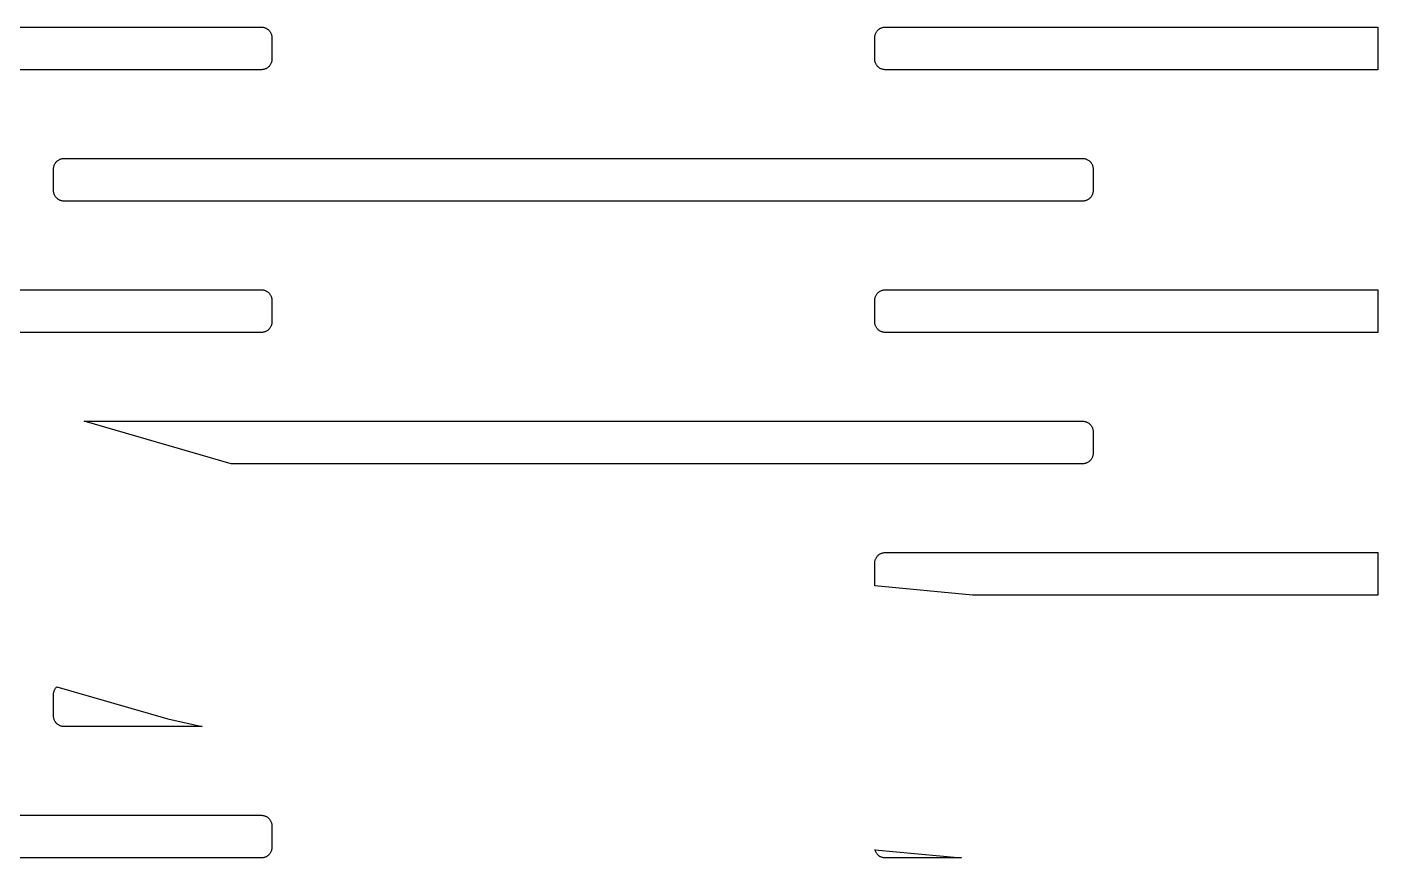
# Model space of a CAD drawing. Header units: metres. Extents: x -216 to 216, y -216 to 216.
# Drawn here: x -45.13 to -4, y -163.32 to -138.02 of the extents above; entities that cross this region are included whole.
import ezdxf

# ---------------------------------------------------------------- set-up
doc = ezdxf.new("R2010")
doc.units = ezdxf.units.M

msp = doc.modelspace()

# ---------------------------------------------------------------- linework, layer by layer
for p, q in [((-68.9972, -138.022), (-37.9972, -138.022)), ((-37.9972, -138.022), (-37.9768, -138.023)), ((-37.9768, -138.023), (-37.9565, -138.025)), ((-37.9565, -138.025), (-37.9363, -138.028)), ((-37.9363, -138.028), (-37.9164, -138.032)), ((-37.9164, -138.032), (-37.8968, -138.038)), ((-37.8968, -138.038), (-37.8775, -138.045)), ((-37.8775, -138.045), (-37.8588, -138.053)), ((-37.8588, -138.053), (-37.8406, -138.062)), ((-37.8406, -138.062), (-37.8231, -138.073)), ((-37.8231, -138.073), (-37.8062, -138.084)), ((-37.8062, -138.084), (-37.79, -138.097)), ((-37.79, -138.097), (-37.7747, -138.11)), ((-37.7747, -138.11), (-37.7603, -138.125)), ((-37.7603, -138.125), (-37.7468, -138.14)), ((-37.7468, -138.14), (-37.7343, -138.156)), ((-37.7343, -138.156), (-37.7228, -138.173)), ((-37.7228, -138.173), (-37.7124, -138.191)), ((-37.7124, -138.191), (-37.7031, -138.209)), ((-19.2913, -138.209), (-19.282, -138.191)), ((-19.282, -138.191), (-19.2716, -138.173)), ((-19.2716, -138.173), (-19.2601, -138.156)), ((-19.2601, -138.156), (-19.2476, -138.14)), ((-19.2476, -138.14), (-19.2341, -138.125)), ((-19.2341, -138.125), (-19.2197, -138.11)), ((-19.2197, -138.11), (-19.2044, -138.097)), ((-19.2044, -138.097), (-19.1882, -138.084)), ((-19.1882, -138.084), (-19.1713, -138.073)), ((-19.1713, -138.073), (-19.1538, -138.062)), ((-19.1538, -138.062), (-19.1356, -138.053)), ((-19.1356, -138.053), (-19.1168, -138.045)), ((-19.1168, -138.045), (-19.0976, -138.038)), ((-19.0976, -138.038), (-19.078, -138.032)), ((-19.078, -138.032), (-19.0581, -138.028)), ((-19.0581, -138.028), (-19.0379, -138.025)), ((-19.0379, -138.025), (-19.0176, -138.023)), ((-19.0176, -138.023), (-18.9972, -138.022)), ((-18.9972, -138.022), (-4, -138.022)), ((-4, -138.022), (-4, -139.322)), ((-37.7031, -138.209), (-37.695, -138.228)), ((-37.695, -138.228), (-37.6881, -138.247)), ((-37.6881, -138.247), (-37.6824, -138.266)), ((-37.6824, -138.266), (-37.6779, -138.286)), ((-37.6779, -138.286), (-37.6748, -138.306)), ((-37.6748, -138.306), (-37.6728, -138.327)), ((-37.6728, -138.327), (-37.6722, -138.347)), ((-37.6722, -138.347), (-37.6722, -138.997)), ((-19.3222, -138.347), (-19.3215, -138.327)), ((-19.3222, -138.997), (-19.3222, -138.347)), ((-19.3215, -138.327), (-19.3196, -138.306)), ((-19.3196, -138.306), (-19.3164, -138.286)), ((-19.3164, -138.286), (-19.312, -138.266)), ((-19.312, -138.266), (-19.3063, -138.247)), ((-19.3063, -138.247), (-19.2994, -138.228)), ((-19.2994, -138.228), (-19.2913, -138.209)), ((-37.6722, -138.997), (-37.6728, -139.018)), ((-19.3215, -139.018), (-19.3222, -138.997)), ((-37.9972, -139.322), (-68.9972, -139.322)), ((-37.9768, -139.322), (-37.9972, -139.322)), ((-37.9565, -139.32), (-37.9768, -139.322)), ((-37.9363, -139.316), (-37.9565, -139.32)), ((-37.9164, -139.312), (-37.9363, -139.316)), ((-37.8968, -139.306), (-37.9164, -139.312)), ((-37.8775, -139.299), (-37.8968, -139.306)), ((-37.8588, -139.291), (-37.8775, -139.299)), ((-37.8406, -139.282), (-37.8588, -139.291)), ((-37.8231, -139.272), (-37.8406, -139.282)), ((-37.8062, -139.26), (-37.8231, -139.272)), ((-37.79, -139.248), (-37.8062, -139.26)), ((-37.7747, -139.234), (-37.79, -139.248)), ((-37.7603, -139.22), (-37.7747, -139.234)), ((-37.7468, -139.204), (-37.7603, -139.22)), ((-37.7343, -139.188), (-37.7468, -139.204)), ((-37.7228, -139.171), (-37.7343, -139.188)), ((-37.7124, -139.154), (-37.7228, -139.171)), ((-37.7031, -139.136), (-37.7124, -139.154)), ((-37.695, -139.117), (-37.7031, -139.136)), ((-37.6881, -139.098), (-37.695, -139.117)), ((-37.6824, -139.078), (-37.6881, -139.098)), ((-37.6779, -139.058), (-37.6824, -139.078)), ((-37.6748, -139.038), (-37.6779, -139.058)), ((-37.6728, -139.018), (-37.6748, -139.038)), ((-19.3196, -139.038), (-19.3215, -139.018)), ((-19.3164, -139.058), (-19.3196, -139.038)), ((-19.312, -139.078), (-19.3164, -139.058)), ((-19.3063, -139.098), (-19.312, -139.078)), ((-19.2994, -139.117), (-19.3063, -139.098)), ((-19.2913, -139.136), (-19.2994, -139.117)), ((-19.282, -139.154), (-19.2913, -139.136)), ((-19.2716, -139.171), (-19.282, -139.154)), ((-19.2601, -139.188), (-19.2716, -139.171)), ((-19.2476, -139.204), (-19.2601, -139.188)), ((-19.2341, -139.22), (-19.2476, -139.204)), ((-19.2197, -139.234), (-19.2341, -139.22)), ((-19.2044, -139.248), (-19.2197, -139.234)), ((-19.1882, -139.26), (-19.2044, -139.248)), ((-19.1713, -139.272), (-19.1882, -139.26)), ((-19.1538, -139.282), (-19.1713, -139.272)), ((-19.1356, -139.291), (-19.1538, -139.282)), ((-19.1168, -139.299), (-19.1356, -139.291)), ((-19.0976, -139.306), (-19.1168, -139.299)), ((-19.078, -139.312), (-19.0976, -139.306)), ((-19.0581, -139.316), (-19.078, -139.312)), ((-19.0379, -139.32), (-19.0581, -139.316)), ((-19.0176, -139.322), (-19.0379, -139.32)), ((-18.9972, -139.322), (-19.0176, -139.322)), ((-4, -139.322), (-18.9972, -139.322)), ((-44.3215, -142.327), (-44.3196, -142.306)), ((-44.3196, -142.306), (-44.3164, -142.286)), ((-44.3164, -142.286), (-44.312, -142.266)), ((-44.312, -142.266), (-44.3063, -142.247)), ((-44.3063, -142.247), (-44.2994, -142.228)), ((-44.2994, -142.228), (-44.2913, -142.209)), ((-44.2913, -142.209), (-44.282, -142.191)), ((-44.282, -142.191), (-44.2716, -142.173)), ((-44.2716, -142.173), (-44.2601, -142.156)), ((-44.2601, -142.156), (-44.2476, -142.14)), ((-44.2476, -142.14), (-44.2341, -142.125)), ((-44.2341, -142.125), (-44.2197, -142.11)), ((-44.2197, -142.11), (-44.2044, -142.097)), ((-44.2044, -142.097), (-44.1882, -142.084)), ((-44.1882, -142.084), (-44.1713, -142.073)), ((-44.1713, -142.073), (-44.1538, -142.062)), ((-44.1538, -142.062), (-44.1356, -142.053)), ((-44.1356, -142.053), (-44.1168, -142.045)), ((-44.1168, -142.045), (-44.0976, -142.038)), ((-44.0976, -142.038), (-44.078, -142.032)), ((-44.078, -142.032), (-44.0581, -142.028)), ((-44.0581, -142.028), (-44.0379, -142.025)), ((-44.0379, -142.025), (-44.0176, -142.023)), ((-44.0176, -142.023), (-43.9972, -142.022)), ((-43.9972, -142.022), (-12.9972, -142.022)), ((-12.9972, -142.022), (-12.9768, -142.023)), ((-12.9768, -142.023), (-12.9565, -142.025)), ((-12.9565, -142.025), (-12.9363, -142.028)), ((-12.9363, -142.028), (-12.9164, -142.032)), ((-12.9164, -142.032), (-12.8968, -142.038)), ((-12.8968, -142.038), (-12.8775, -142.045)), ((-12.8775, -142.045), (-12.8588, -142.053)), ((-12.8588, -142.053), (-12.8406, -142.062)), ((-12.8406, -142.062), (-12.823, -142.073)), ((-12.823, -142.073), (-12.8062, -142.084)), ((-12.8062, -142.084), (-12.79, -142.097)), ((-12.79, -142.097), (-12.7747, -142.11)), ((-12.7747, -142.11), (-12.7603, -142.125)), ((-12.7603, -142.125), (-12.7468, -142.14)), ((-12.7468, -142.14), (-12.7343, -142.156)), ((-12.7343, -142.156), (-12.7228, -142.173)), ((-12.7228, -142.173), (-12.7124, -142.191)), ((-12.7124, -142.191), (-12.7031, -142.209)), ((-12.7031, -142.209), (-12.695, -142.228)), ((-12.695, -142.228), (-12.6881, -142.247)), ((-12.6881, -142.247), (-12.6824, -142.266)), ((-12.6824, -142.266), (-12.6779, -142.286)), ((-12.6779, -142.286), (-12.6748, -142.306)), ((-12.6748, -142.306), (-12.6728, -142.327)), ((-44.3222, -142.347), (-44.3215, -142.327)), ((-44.3222, -142.997), (-44.3222, -142.347)), ((-12.6728, -142.327), (-12.6722, -142.347)), ((-12.6722, -142.347), (-12.6722, -142.997)), ((-44.3215, -143.018), (-44.3222, -142.997)), ((-44.3196, -143.038), (-44.3215, -143.018)), ((-44.3164, -143.058), (-44.3196, -143.038)), ((-44.312, -143.078), (-44.3164, -143.058)), ((-44.3063, -143.098), (-44.312, -143.078)), ((-44.2994, -143.117), (-44.3063, -143.098)), ((-44.2913, -143.136), (-44.2994, -143.117)), ((-12.695, -143.117), (-12.7031, -143.136)), ((-12.6881, -143.098), (-12.695, -143.117)), ((-12.6824, -143.078), (-12.6881, -143.098)), ((-12.6779, -143.058), (-12.6824, -143.078)), ((-12.6748, -143.038), (-12.6779, -143.058)), ((-12.6728, -143.018), (-12.6748, -143.038)), ((-12.6722, -142.997), (-12.6728, -143.018)), ((-44.282, -143.154), (-44.2913, -143.136)), ((-44.2716, -143.171), (-44.282, -143.154)), ((-44.2601, -143.188), (-44.2716, -143.171)), ((-44.2476, -143.204), (-44.2601, -143.188)), ((-44.2341, -143.22), (-44.2476, -143.204)), ((-44.2197, -143.234), (-44.2341, -143.22)), ((-44.2044, -143.248), (-44.2197, -143.234)), ((-44.1882, -143.26), (-44.2044, -143.248)), ((-44.1713, -143.272), (-44.1882, -143.26)), ((-44.1538, -143.282), (-44.1713, -143.272)), ((-44.1356, -143.291), (-44.1538, -143.282)), ((-44.1168, -143.299), (-44.1356, -143.291)), ((-44.0976, -143.306), (-44.1168, -143.299)), ((-44.078, -143.312), (-44.0976, -143.306)), ((-44.0581, -143.316), (-44.078, -143.312)), ((-44.0379, -143.32), (-44.0581, -143.316)), ((-44.0176, -143.322), (-44.0379, -143.32)), ((-43.9972, -143.322), (-44.0176, -143.322)), ((-12.9972, -143.322), (-43.9972, -143.322)), ((-12.9768, -143.322), (-12.9972, -143.322)), ((-12.9565, -143.32), (-12.9768, -143.322)), ((-12.9363, -143.316), (-12.9565, -143.32)), ((-12.9164, -143.312), (-12.9363, -143.316)), ((-12.8968, -143.306), (-12.9164, -143.312)), ((-12.8775, -143.299), (-12.8968, -143.306)), ((-12.8588, -143.291), (-12.8775, -143.299)), ((-12.8406, -143.282), (-12.8588, -143.291)), ((-12.823, -143.272), (-12.8406, -143.282)), ((-12.8062, -143.26), (-12.823, -143.272)), ((-12.79, -143.248), (-12.8062, -143.26)), ((-12.7747, -143.234), (-12.79, -143.248)), ((-12.7603, -143.22), (-12.7747, -143.234)), ((-12.7468, -143.204), (-12.7603, -143.22)), ((-12.7343, -143.188), (-12.7468, -143.204)), ((-12.7228, -143.171), (-12.7343, -143.188)), ((-12.7124, -143.154), (-12.7228, -143.171)), ((-12.7031, -143.136), (-12.7124, -143.154)), ((-55.445, -146.022), (-37.9972, -146.022)), ((-37.9972, -146.022), (-37.9768, -146.023)), ((-37.9768, -146.023), (-37.9565, -146.025)), ((-37.9565, -146.025), (-37.9363, -146.028)), ((-37.9363, -146.028), (-37.9164, -146.032)), ((-37.9164, -146.032), (-37.8968, -146.038)), ((-37.8968, -146.038), (-37.8775, -146.045)), ((-37.8775, -146.045), (-37.8588, -146.053)), ((-37.8588, -146.053), (-37.8406, -146.062)), ((-37.8406, -146.062), (-37.8231, -146.073)), ((-37.8231, -146.073), (-37.8062, -146.084)), ((-37.8062, -146.084), (-37.79, -146.097)), ((-37.79, -146.097), (-37.7747, -146.11)), ((-37.7747, -146.11), (-37.7603, -146.125)), ((-37.7603, -146.125), (-37.7468, -146.14)), ((-37.7468, -146.14), (-37.7343, -146.156)), ((-37.7343, -146.156), (-37.7228, -146.173)), ((-37.7228, -146.173), (-37.7124, -146.191)), ((-37.7124, -146.191), (-37.7031, -146.209)), ((-37.7031, -146.209), (-37.695, -146.228)), ((-37.695, -146.228), (-37.6881, -146.247)), ((-37.6881, -146.247), (-37.6824, -146.266)), ((-37.6824, -146.266), (-37.6779, -146.286)), ((-37.6779, -146.286), (-37.6748, -146.306)), ((-37.6748, -146.306), (-37.6728, -146.327)), ((-37.6728, -146.327), (-37.6722, -146.347)), ((-37.6722, -146.347), (-37.6722, -146.997)), ((-19.3222, -146.347), (-19.3215, -146.327)), ((-19.3222, -146.997), (-19.3222, -146.347)), ((-19.3215, -146.327), (-19.3196, -146.306)), ((-19.3196, -146.306), (-19.3164, -146.286)), ((-19.3164, -146.286), (-19.312, -146.266)), ((-19.312, -146.266), (-19.3063, -146.247)), ((-19.3063, -146.247), (-19.2994, -146.228)), ((-19.2994, -146.228), (-19.2913, -146.209)), ((-19.2913, -146.209), (-19.282, -146.191)), ((-19.282, -146.191), (-19.2716, -146.173)), ((-19.2716, -146.173), (-19.2601, -146.156)), ((-19.2601, -146.156), (-19.2476, -146.14)), ((-19.2476, -146.14), (-19.2341, -146.125)), ((-19.2341, -146.125), (-19.2197, -146.11)), ((-19.2197, -146.11), (-19.2044, -146.097)), ((-19.2044, -146.097), (-19.1882, -146.084)), ((-19.1882, -146.084), (-19.1713, -146.073)), ((-19.1713, -146.073), (-19.1538, -146.062)), ((-19.1538, -146.062), (-19.1356, -146.053)), ((-19.1356, -146.053), (-19.1168, -146.045)), ((-19.1168, -146.045), (-19.0976, -146.038)), ((-19.0976, -146.038), (-19.078, -146.032)), ((-19.078, -146.032), (-19.0581, -146.028)), ((-19.0581, -146.028), (-19.0379, -146.025)), ((-19.0379, -146.025), (-19.0176, -146.023)), ((-19.0176, -146.023), (-18.9972, -146.022)), ((-18.9972, -146.022), (-4, -146.022)), ((-4, -146.022), (-4, -147.322)), ((-37.7747, -147.234), (-37.79, -147.248)), ((-37.7603, -147.22), (-37.7747, -147.234)), ((-37.7468, -147.204), (-37.7603, -147.22)), ((-37.7343, -147.188), (-37.7468, -147.204)), ((-37.7228, -147.171), (-37.7343, -147.188)), ((-37.7124, -147.154), (-37.7228, -147.171)), ((-37.7031, -147.136), (-37.7124, -147.154)), ((-37.695, -147.117), (-37.7031, -147.136)), ((-37.6881, -147.098), (-37.695, -147.117)), ((-37.6824, -147.078), (-37.6881, -147.098)), ((-37.6779, -147.058), (-37.6824, -147.078)), ((-37.6748, -147.038), (-37.6779, -147.058)), ((-37.6728, -147.018), (-37.6748, -147.038)), ((-37.6722, -146.997), (-37.6728, -147.018)), ((-19.3215, -147.018), (-19.3222, -146.997)), ((-19.3196, -147.038), (-19.3215, -147.018)), ((-19.3164, -147.058), (-19.3196, -147.038)), ((-19.312, -147.078), (-19.3164, -147.058)), ((-19.3063, -147.098), (-19.312, -147.078)), ((-19.2994, -147.117), (-19.3063, -147.098)), ((-19.2913, -147.136), (-19.2994, -147.117)), ((-19.282, -147.154), (-19.2913, -147.136)), ((-19.2716, -147.171), (-19.282, -147.154)), ((-19.2601, -147.188), (-19.2716, -147.171)), ((-19.2476, -147.204), (-19.2601, -147.188)), ((-19.2341, -147.22), (-19.2476, -147.204)), ((-19.2197, -147.234), (-19.2341, -147.22)), ((-19.2044, -147.248), (-19.2197, -147.234)), ((-37.9972, -147.322), (-51.8341, -147.322)), ((-37.9768, -147.322), (-37.9972, -147.322)), ((-37.9565, -147.32), (-37.9768, -147.322)), ((-37.9363, -147.316), (-37.9565, -147.32)), ((-37.9164, -147.312), (-37.9363, -147.316)), ((-37.8968, -147.306), (-37.9164, -147.312)), ((-37.8775, -147.299), (-37.8968, -147.306)), ((-37.8588, -147.291), (-37.8775, -147.299)), ((-37.8406, -147.282), (-37.8588, -147.291)), ((-37.8231, -147.272), (-37.8406, -147.282)), ((-37.8062, -147.26), (-37.8231, -147.272)), ((-37.79, -147.248), (-37.8062, -147.26)), ((-19.1882, -147.26), (-19.2044, -147.248)), ((-19.1713, -147.272), (-19.1882, -147.26)), ((-19.1538, -147.282), (-19.1713, -147.272)), ((-19.1356, -147.291), (-19.1538, -147.282)), ((-19.1168, -147.299), (-19.1356, -147.291)), ((-19.0976, -147.306), (-19.1168, -147.299)), ((-19.078, -147.312), (-19.0976, -147.306)), ((-19.0581, -147.316), (-19.078, -147.312)), ((-19.0379, -147.32), (-19.0581, -147.316)), ((-19.0176, -147.322), (-19.0379, -147.32)), ((-18.9972, -147.322), (-19.0176, -147.322)), ((-4, -147.322), (-18.9972, -147.322)), ((-38.9154, -151.322), (-43.39, -150.022)), ((-43.39, -150.022), (-12.9972, -150.022)), ((-12.9972, -150.022), (-12.9768, -150.023)), ((-12.9768, -150.023), (-12.9565, -150.025)), ((-12.9565, -150.025), (-12.9363, -150.028)), ((-12.9363, -150.028), (-12.9164, -150.032)), ((-12.9164, -150.032), (-12.8968, -150.038)), ((-12.8968, -150.038), (-12.8775, -150.045)), ((-12.8775, -150.045), (-12.8588, -150.053)), ((-12.8588, -150.053), (-12.8406, -150.062)), ((-12.8406, -150.062), (-12.823, -150.073)), ((-12.823, -150.073), (-12.8062, -150.084)), ((-12.8062, -150.084), (-12.79, -150.097)), ((-12.79, -150.097), (-12.7747, -150.11)), ((-12.7747, -150.11), (-12.7603, -150.125)), ((-12.7603, -150.125), (-12.7468, -150.14)), ((-12.7468, -150.14), (-12.7343, -150.156)), ((-12.7343, -150.156), (-12.7228, -150.173)), ((-12.7228, -150.173), (-12.7124, -150.191)), ((-12.7124, -150.191), (-12.7031, -150.209)), ((-12.7031, -150.209), (-12.695, -150.228)), ((-12.695, -150.228), (-12.6881, -150.247)), ((-12.6881, -150.247), (-12.6824, -150.266)), ((-12.6824, -150.266), (-12.6779, -150.286)), ((-12.6779, -150.286), (-12.6748, -150.306)), ((-12.6748, -150.306), (-12.6728, -150.327)), ((-12.6728, -150.327), (-12.6722, -150.347)), ((-12.6722, -150.347), (-12.6722, -150.997)), ((-12.9972, -151.322), (-38.9154, -151.322)), ((-12.9768, -151.322), (-12.9972, -151.322)), ((-12.9565, -151.32), (-12.9768, -151.322)), ((-12.9363, -151.316), (-12.9565, -151.32)), ((-12.9164, -151.312), (-12.9363, -151.316)), ((-12.8968, -151.306), (-12.9164, -151.312)), ((-12.8775, -151.299), (-12.8968, -151.306)), ((-12.8588, -151.291), (-12.8775, -151.299)), ((-12.8406, -151.282), (-12.8588, -151.291)), ((-12.823, -151.272), (-12.8406, -151.282)), ((-12.8062, -151.26), (-12.823, -151.272)), ((-12.79, -151.248), (-12.8062, -151.26)), ((-12.7747, -151.234), (-12.79, -151.248)), ((-12.7603, -151.22), (-12.7747, -151.234)), ((-12.7468, -151.204), (-12.7603, -151.22)), ((-12.7343, -151.188), (-12.7468, -151.204)), ((-12.7228, -151.171), (-12.7343, -151.188)), ((-12.7124, -151.154), (-12.7228, -151.171)), ((-12.7031, -151.136), (-12.7124, -151.154)), ((-12.695, -151.117), (-12.7031, -151.136)), ((-12.6881, -151.098), (-12.695, -151.117)), ((-12.6824, -151.078), (-12.6881, -151.098)), ((-12.6779, -151.058), (-12.6824, -151.078)), ((-12.6748, -151.038), (-12.6779, -151.058)), ((-12.6728, -151.018), (-12.6748, -151.038)), ((-12.6722, -150.997), (-12.6728, -151.018)), ((-19.3063, -154.247), (-19.2994, -154.228)), ((-19.2994, -154.228), (-19.2913, -154.209)), ((-19.2913, -154.209), (-19.282, -154.191)), ((-19.282, -154.191), (-19.2716, -154.173)), ((-19.2716, -154.173), (-19.2601, -154.156)), ((-19.2601, -154.156), (-19.2476, -154.14)), ((-19.2476, -154.14), (-19.2341, -154.125)), ((-19.2341, -154.125), (-19.2197, -154.11)), ((-19.2197, -154.11), (-19.2044, -154.097)), ((-19.2044, -154.097), (-19.1882, -154.084)), ((-19.1882, -154.084), (-19.1713, -154.073)), ((-19.1713, -154.073), (-19.1538, -154.062)), ((-19.1538, -154.062), (-19.1356, -154.053)), ((-19.1356, -154.053), (-19.1168, -154.045)), ((-19.1168, -154.045), (-19.0976, -154.038)), ((-19.0976, -154.038), (-19.078, -154.032)), ((-19.078, -154.032), (-19.0581, -154.028)), ((-19.0581, -154.028), (-19.0379, -154.025)), ((-19.0379, -154.025), (-19.0176, -154.023)), ((-19.0176, -154.023), (-18.9972, -154.022)), ((-18.9972, -154.022), (-4, -154.022)), ((-4, -154.022), (-4, -155.322)), ((-19.3222, -154.347), (-19.3215, -154.327)), ((-19.3222, -154.997), (-19.3222, -154.347)), ((-19.3215, -154.327), (-19.3196, -154.306)), ((-19.3196, -154.306), (-19.3164, -154.286)), ((-19.3164, -154.286), (-19.312, -154.266)), ((-19.312, -154.266), (-19.3063, -154.247)), ((-19.3215, -155.018), (-19.3222, -154.997)), ((-19.3196, -155.038), (-19.3215, -155.018)), ((-19.3192, -155.041), (-19.3196, -155.038)), ((-16.3421, -155.322), (-19.3192, -155.041)), ((-4, -155.322), (-16.3421, -155.322)), ((-44.3222, -158.347), (-44.3215, -158.327)), ((-44.3222, -158.997), (-44.3222, -158.347)), ((-44.3215, -158.327), (-44.3196, -158.306)), ((-44.3196, -158.306), (-44.3164, -158.286)), ((-44.3164, -158.286), (-44.312, -158.266)), ((-44.312, -158.266), (-44.3063, -158.247)), ((-44.3063, -158.247), (-44.2994, -158.228)), ((-44.2994, -158.228), (-44.2913, -158.209)), ((-44.2913, -158.209), (-44.282, -158.191)), ((-44.282, -158.191), (-44.2716, -158.173)), ((-44.2716, -158.173), (-44.2601, -158.156)), ((-44.2601, -158.156), (-44.2476, -158.14)), ((-44.2476, -158.14), (-44.2341, -158.125)), ((-44.2341, -158.125), (-44.2197, -158.11)), ((-44.2197, -158.11), (-44.2176, -158.108)), ((-44.2176, -158.108), (-40.8468, -159.088)), ((-44.3215, -159.018), (-44.3222, -158.997)), ((-44.3196, -159.038), (-44.3215, -159.018)), ((-44.3164, -159.058), (-44.3196, -159.038)), ((-44.312, -159.078), (-44.3164, -159.058)), ((-44.3063, -159.098), (-44.312, -159.078)), ((-44.2994, -159.117), (-44.3063, -159.098)), ((-44.2913, -159.136), (-44.2994, -159.117)), ((-44.282, -159.154), (-44.2913, -159.136)), ((-44.2716, -159.171), (-44.282, -159.154)), ((-40.8468, -159.088), (-39.7979, -159.322)), ((-44.2601, -159.188), (-44.2716, -159.171)), ((-44.2476, -159.204), (-44.2601, -159.188)), ((-44.2341, -159.22), (-44.2476, -159.204)), ((-44.2197, -159.234), (-44.2341, -159.22)), ((-44.2044, -159.248), (-44.2197, -159.234)), ((-44.1882, -159.26), (-44.2044, -159.248)), ((-44.1713, -159.272), (-44.1882, -159.26)), ((-44.1538, -159.282), (-44.1713, -159.272)), ((-44.1356, -159.291), (-44.1538, -159.282)), ((-44.1168, -159.299), (-44.1356, -159.291)), ((-44.0976, -159.306), (-44.1168, -159.299)), ((-44.078, -159.312), (-44.0976, -159.306)), ((-44.0581, -159.316), (-44.078, -159.312)), ((-44.0379, -159.32), (-44.0581, -159.316)), ((-44.0176, -159.322), (-44.0379, -159.32)), ((-43.9972, -159.322), (-44.0176, -159.322)), ((-39.7979, -159.322), (-43.9972, -159.322)), ((-68.9972, -162.022), (-37.9972, -162.022)), ((-37.9972, -162.022), (-37.9768, -162.023)), ((-37.9768, -162.023), (-37.9565, -162.025)), ((-37.9565, -162.025), (-37.9363, -162.028)), ((-37.9363, -162.028), (-37.9164, -162.032)), ((-37.9164, -162.032), (-37.8968, -162.038)), ((-37.8968, -162.038), (-37.8775, -162.045)), ((-37.8775, -162.045), (-37.8588, -162.053)), ((-37.8588, -162.053), (-37.8406, -162.062)), ((-37.8406, -162.062), (-37.8231, -162.073)), ((-37.8231, -162.073), (-37.8062, -162.084)), ((-37.8062, -162.084), (-37.79, -162.097)), ((-37.79, -162.097), (-37.7747, -162.11)), ((-37.7747, -162.11), (-37.7603, -162.125)), ((-37.7603, -162.125), (-37.7468, -162.14)), ((-37.7468, -162.14), (-37.7343, -162.156)), ((-37.7343, -162.156), (-37.7228, -162.173)), ((-37.7228, -162.173), (-37.7124, -162.191)), ((-37.7124, -162.191), (-37.7031, -162.209)), ((-37.7031, -162.209), (-37.695, -162.228)), ((-37.695, -162.228), (-37.6881, -162.247)), ((-37.6881, -162.247), (-37.6824, -162.266)), ((-37.6824, -162.266), (-37.6779, -162.286)), ((-37.6779, -162.286), (-37.6748, -162.306)), ((-37.6748, -162.306), (-37.6728, -162.327)), ((-37.6728, -162.327), (-37.6722, -162.347)), ((-37.6722, -162.347), (-37.6722, -162.997)), ((-37.8406, -163.282), (-37.8588, -163.291)), ((-37.8231, -163.272), (-37.8406, -163.282)), ((-37.8062, -163.26), (-37.8231, -163.272)), ((-37.79, -163.248), (-37.8062, -163.26)), ((-37.7747, -163.234), (-37.79, -163.248)), ((-37.7603, -163.22), (-37.7747, -163.234)), ((-37.7468, -163.204), (-37.7603, -163.22)), ((-37.7343, -163.188), (-37.7468, -163.204)), ((-37.7228, -163.171), (-37.7343, -163.188)), ((-37.7124, -163.154), (-37.7228, -163.171)), ((-37.7031, -163.136), (-37.7124, -163.154)), ((-37.695, -163.117), (-37.7031, -163.136)), ((-37.6881, -163.098), (-37.695, -163.117)), ((-37.6824, -163.078), (-37.6881, -163.098)), ((-37.6779, -163.058), (-37.6824, -163.078)), ((-37.6748, -163.038), (-37.6779, -163.058)), ((-37.6728, -163.018), (-37.6748, -163.038)), ((-37.6722, -162.997), (-37.6728, -163.018)), ((-19.312, -163.078), (-19.3131, -163.073)), ((-19.3131, -163.073), (-16.6774, -163.322)), ((-19.3063, -163.098), (-19.312, -163.078)), ((-19.2994, -163.117), (-19.3063, -163.098)), ((-19.2913, -163.136), (-19.2994, -163.117)), ((-19.282, -163.154), (-19.2913, -163.136)), ((-19.2716, -163.171), (-19.282, -163.154)), ((-19.2601, -163.188), (-19.2716, -163.171)), ((-19.2476, -163.204), (-19.2601, -163.188)), ((-19.2341, -163.22), (-19.2476, -163.204)), ((-19.2197, -163.234), (-19.2341, -163.22)), ((-19.2044, -163.248), (-19.2197, -163.234)), ((-19.1882, -163.26), (-19.2044, -163.248)), ((-19.1713, -163.272), (-19.1882, -163.26)), ((-19.1538, -163.282), (-19.1713, -163.272)), ((-19.1356, -163.291), (-19.1538, -163.282)), ((-37.9972, -163.322), (-68.9972, -163.322)), ((-37.9768, -163.322), (-37.9972, -163.322)), ((-37.9565, -163.32), (-37.9768, -163.322)), ((-37.9363, -163.316), (-37.9565, -163.32)), ((-37.9164, -163.312), (-37.9363, -163.316)), ((-37.8968, -163.306), (-37.9164, -163.312)), ((-37.8775, -163.299), (-37.8968, -163.306)), ((-37.8588, -163.291), (-37.8775, -163.299)), ((-19.1168, -163.299), (-19.1356, -163.291)), ((-19.0976, -163.306), (-19.1168, -163.299)), ((-19.078, -163.312), (-19.0976, -163.306)), ((-19.0581, -163.316), (-19.078, -163.312)), ((-19.0379, -163.32), (-19.0581, -163.316)), ((-19.0176, -163.322), (-19.0379, -163.32)), ((-18.9972, -163.322), (-19.0176, -163.322)), ((-16.6774, -163.322), (-18.9972, -163.322))]:
    msp.add_line(p, q)

doc.saveas('drawing.dxf')
